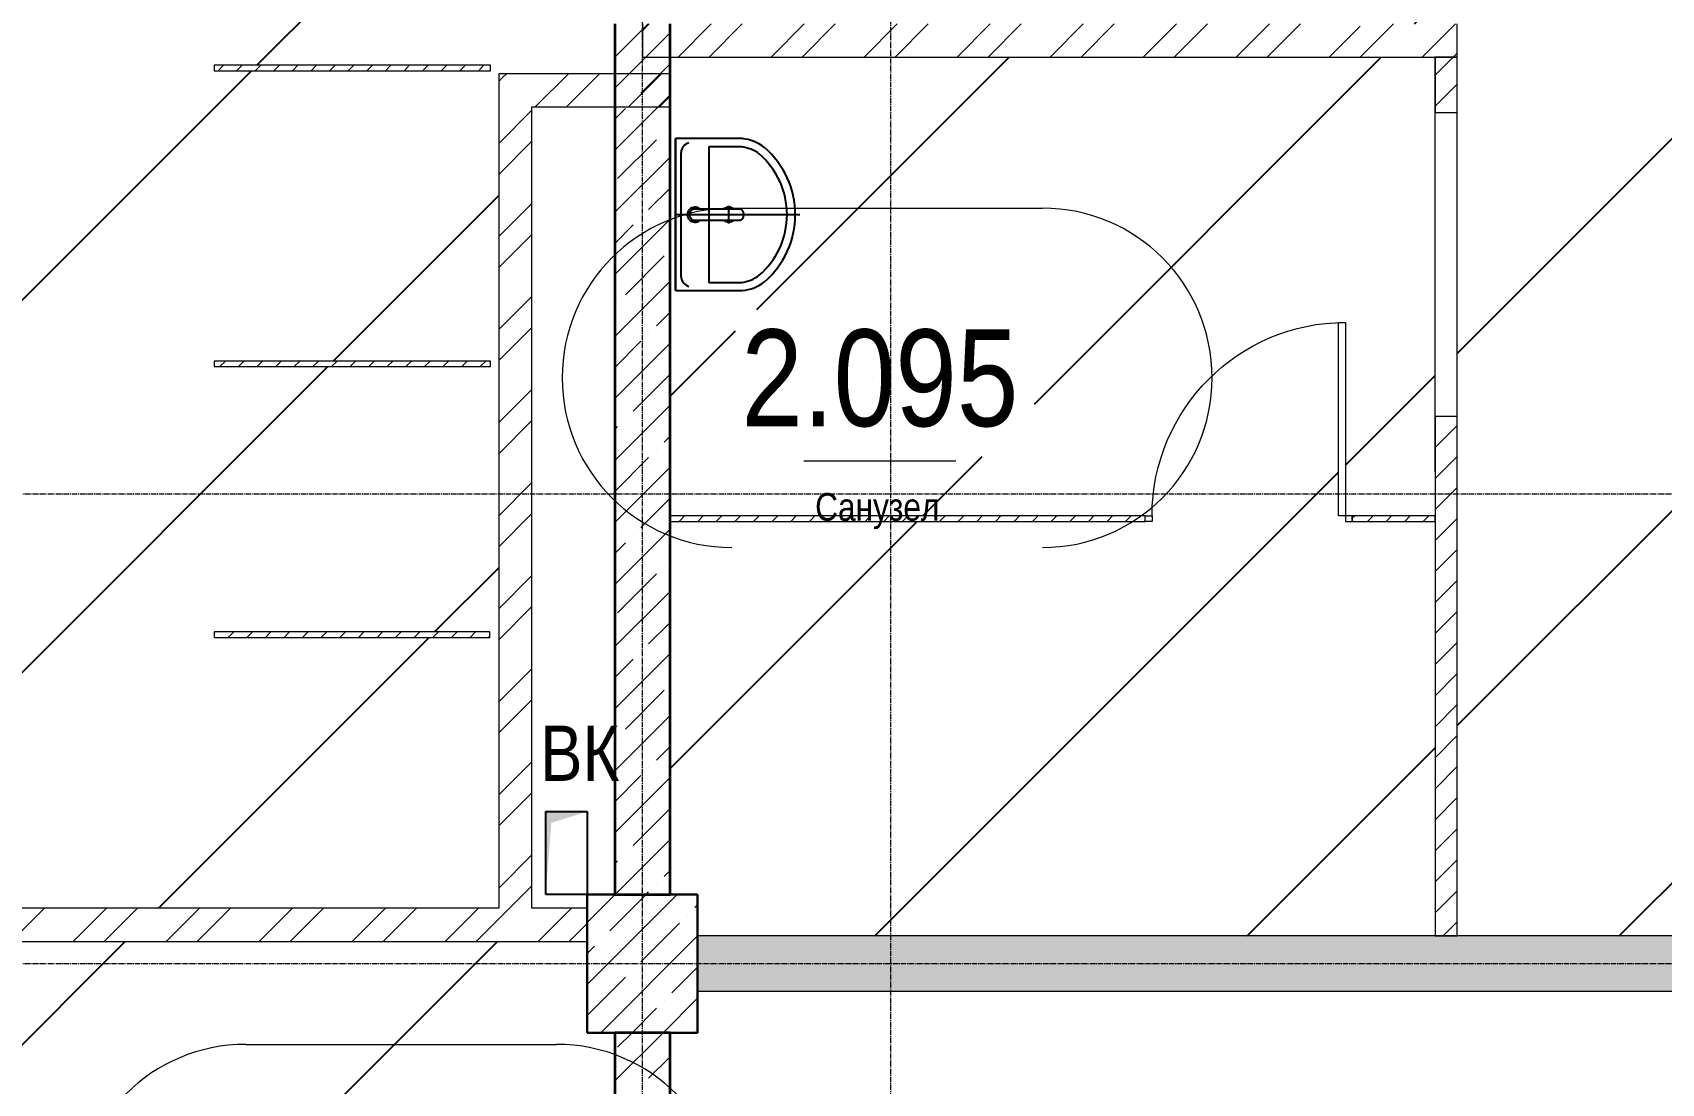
# Model space of a CAD drawing. Header units: millimetres. Extents: x 538266 to 1167394, y 114608 to 637157.
# Drawn here: x 854630 to 860527, y 205180 to 208982 of the extents above; entities that cross this region are included whole.
import ezdxf
from ezdxf.enums import TextEntityAlignment as Align

# ---------------------------------------------------------------- set-up
doc = ezdxf.new("R2010")
doc.units = ezdxf.units.MM
doc.linetypes.add('CENTER2', pattern=[28.575, 19.05, -3.175, 3.175, -3.175])
doc.linetypes.add('HIDDEN2', pattern=[4.7625, 3.175, -1.5875])
doc.layers.get('Defpoints').update_dxf_attribs({"color": 140})
for name, color, linetype, lineweight in [('АР_Area', 5, 'Continuous', 5), ('АР_Колонны', 70, 'Continuous', 30), ('АР_Стены ГКЛ', 1, 'Continuous', 15), ('АР_Стены ЖБ', 7, 'Continuous', 35), ('АР_Стены кирпич', 32, 'Continuous', 20), ('АР_Стены ПЕНОблок', 52, 'Continuous', 20), ('АР_Штриховка', 8, 'Continuous', 0), ('ВК_Шахты', 5, 'Continuous', 9), ('Двери кабины', 252, 'Continuous', 0)]:
    doc.layers.add(name, color=color, linetype=linetype, lineweight=lineweight)
doc.layers.add('АР_Делит', color=120, linetype='Continuous', lineweight=0, plot=False)
doc.layers.add('РД_Проем', color=230, linetype='Continuous', lineweight=0, plot=False)
doc.layers.add('РД_Оси_100', color=7, linetype='Continuous', lineweight=0, true_color=0x525252)
doc.layers.add('РД_проем_инж перемыч_подсчет', color=50, linetype='Continuous', plot=False)
doc.layers.add('ФВ-5', color=7, linetype='Continuous')
doc.styles.add('style1', font='ARIALN.TTF')
pattern_1 = [(45, (602274.53, 1e-09), (-33.67596, 33.67596), [])]

# ---------------------------------------------------------------- blocks, each defined once
blk = doc.blocks.new('MOK-МаркаПом_овал_ареал')
for p, q in [((-5.365, 6.138), (5.888, 6.138)), ((-2.75, -3), (2.75, -3))]:
    blk.add_line(p, q)
for centre, radius, start, end in [((-5.365, 0), 6.138, 90, 270), ((5.888, 0), 6.138, 270, 90), ((-7.411, 0), 7.161, 0, 0.00095)]:
    blk.add_arc(centre, radius, start, end)
at = {"color": 0, "style": 'style1'}
blk.add_attdef('АР-ПОМЕЩЕНИЕ:НОМЕР', text='', height=3, dxfattribs=at).set_placement((0.261, 0), align=Align.MIDDLE)
at = {"layer": 'Defpoints', "color": 2, "style": 'style1'}
blk.add_attdef('АР-ПОМЕЩЕНИЕ:НАИМЕНОВАНИЕ', text='', height=1, dxfattribs=at).set_placement((-0.094, -4.814), align=Align.MIDDLE)
blk = doc.blocks.new('2_этаж')
at = {"layer": 'АР_Штриховка', "linetype": 'Continuous', "lineweight": 0, "true_color": 0x000000}
h = blk.add_hatch(dxfattribs=at)
h.set_pattern_fill('ANSI32', color=18, scale=25, angle=360, style=0)
h.set_pattern_definition([(45, (602274.53, 0), (-168.3798, 168.3798), []), (45, (602386.78, 0), (-168.3798, 168.3798), [])])
h.paths.add_polyline_path([(703423.6, 208893.2), (703423.6, 209013.2), (703093.6, 209013.2), (703013.6, 208983.2), (702973.6, 208893.2)], flags=0)
h.paths.add_polyline_path([(702973.6, 208893.2), (703013.6, 208983.2), (702973.6, 209013.2), (700473.6, 209013.2), (700473.6, 208893.2)], flags=0)
h = blk.add_hatch(dxfattribs=at)
h.set_pattern_fill('ANSI31', color=18, scale=15, style=0)
h.set_pattern_definition(pattern_1)
h.paths.add_polyline_path([(698923.6, 208864.1), (698923.6, 208844.1), (699923.6, 208844.1), (699923.6, 208864.1)], flags=0)
at = {"layer": 'АР_Штриховка', "linetype": 'Continuous', "lineweight": 0, "ltscale": 0.5, "true_color": 0x000000}
h = blk.add_hatch(dxfattribs=at)
h.set_pattern_fill('ANSI31', color=18, scale=25, angle=-360, style=0)
h.set_pattern_definition([(45, (602274.53, 6e-11), (-56.1266, 56.1266), [])])
h.paths.add_polyline_path([(703423.6, 208893.2), (703343.6, 208893.2), (703343.6, 208693.2), (703423.6, 208693.2)], flags=0)
h.paths.add_polyline_path([(703423.6, 207593.2), (703343.6, 207593.2), (703343.6, 205713.2), (703423.6, 205713.2)], flags=0)
at = {"layer": 'АР_Штриховка', "linetype": 'Continuous', "lineweight": 0, "true_color": 0x000000}
h = blk.add_hatch(dxfattribs=at)
h.set_pattern_fill('ANSI32', color=18, scale=25, angle=-360, style=0)
h.set_pattern_definition([(45, (602274.53, 9e-11), (-168.3798, 168.3798), []), (45, (602386.78, 9e-11), (-168.3798, 168.3798), [])])
h.paths.add_polyline_path([(700073.6, 208713.2), (699953.6, 208833.2), (699953.6, 205813.2), (699993.6, 205783.2), (700073.6, 205813.2)], flags=0)
h = blk.add_hatch(dxfattribs=at)
h.set_pattern_fill('ANSI32', color=18, scale=25, style=0)
h.set_pattern_definition([(45, (602274.53, 0), (-168.3798, 168.3798), []), (45, (602386.78, 0), (-168.3798, 168.3798), [])])
h.paths.add_polyline_path([(700573.6, 208713.2), (700573.6, 208833.2), (699953.6, 208833.2), (700073.6, 208713.2)], flags=0)
h = blk.add_hatch(dxfattribs=at)
h.set_pattern_fill('ANSI31', color=18, scale=15, style=0)
h.set_pattern_definition(pattern_1)
h.paths.add_polyline_path([(698923.6, 207793.2), (698923.6, 207773.2), (699923.6, 207773.2), (699923.6, 207793.2)], flags=0)
h = blk.add_hatch(dxfattribs=at)
h.set_pattern_fill('ANSI31', color=18, scale=15, style=0)
h.set_pattern_definition([(45, (602274.53, 0), (-33.67596, 33.67596), [])])
h.paths.add_polyline_path([(700573.6, 207233.2), (700573.6, 207213.2), (702293.6, 207213.2), (702293.6, 207233.2)], flags=0)
h.paths.add_polyline_path([(703043.6, 207233.2), (703043.6, 207213.2), (703343.6, 207213.2), (703343.6, 207233.2)], flags=0)
h = blk.add_hatch(dxfattribs=at)
h.set_pattern_fill('ANSI31', color=18, scale=15, angle=-360, style=0)
h.set_pattern_definition([(45, (602274.53, -1e-09), (-33.67596, 33.67596), [])])
h.paths.add_polyline_path([(698923.6, 206813.2), (698923.6, 206793.2), (699921.5, 206793.2), (699921.5, 206813.2)], flags=0)
h = blk.add_hatch(dxfattribs=at)
h.set_pattern_fill('ANSI32', color=18, scale=25, style=0)
h.set_pattern_definition([(45, (602274.53, 3e-11), (-168.3798, 168.3798), []), (45, (602386.78, 3e-11), (-168.3798, 168.3798), [])])
h.paths.add_polyline_path([(700273.6, 205693.2), (700273.6, 205813.2), (700073.6, 205813.2), (699993.6, 205783.2), (699953.6, 205693.2)], flags=0)
h.paths.add_polyline_path([(699953.6, 205693.2), (699993.6, 205783.2), (699953.6, 205813.2), (697683.6, 205813.2), (697643.6, 205723.2), (697683.6, 205693.2)], flags=0)
h.paths.add_polyline_path([(697563.6, 205693.2), (697643.6, 205723.2), (697683.6, 205813.2), (697273.6, 205813.2), (697153.6, 205693.2)], flags=0)
h = blk.add_hatch(dxfattribs=at)
h.set_pattern_fill('AR-CONC', color=18, angle=45, style=0)
h.set_pattern_definition([(95, (602274.53, 3e-11), (140.09465, 117.55338), [19.05, -209.55]), (40, (602274.53, 3e-11), (-160.01845, 110.17673), [15.24, -167.64058]), (145.451445, (602286.2, 9.8), (-19.9238, 227.7301), [16.19001, -178.09024]), (91.1842, (602238.6, 35.92), (221.41024, 161.95341), [28.575, -314.325]), (141.63556, (602257.06, 49.42), (-7.08662, 342.82676), [24.28502, -267.1356]), (36.18415, (602238.6, 35.92), (-7.08662, 342.82676), [22.85997, -251.45973]), (66, (602265.55, 44.9), (179.51998, 34.89515), [19.05, -209.55]), (11, (602265.55, 44.9), (-86.53993, 173.9412), [15.24, -167.64]), (116.451445, (602280.51, 47.81), (92.98005, 208.83634), [16.19001, -178.08994]), (82.5, (602274.53, 3e-11), (-57.605469, 61.973414), [0, -165.608, 0, -170.18, 0, -168.275]), (52.5, (602274.53, 3e-11), (-23.589727, 118.087), [0, -97.028, 0, -161.798, 0, -64.135]), (12.5, (602234.48, -40.05), (99.927863, 91.826196), [0, -63.5, 0, -198.12, 0, -262.89]), (2.5, (602216.52, -58.01), (86.763904, 122.72239), [0, -82.55, 0, -131.572, 0, -186.69])])
h.paths.add_polyline_path([(700673.6, 205713.2), (700673.6, 205513.2), (706223.6, 205513.2), (706223.6, 205713.2)], flags=0)
at = {"color": 18, "true_color": 0x000000}
for p, q in [((700593.6, 208048.2), (700593.6, 208598.2)), ((700835.3, 208598.2), (700593.6, 208598.2)), ((700593.6, 208598.2), (700593.6, 208048.2)), ((700593.6, 208048.2), (700593.6, 208598.2)), ((700835.3, 208598.2), (700593.6, 208598.2)), ((700593.6, 208598.2), (700593.6, 208048.2)), ((700833.8, 208568.2), (700713.6, 208568.2)), ((700713.6, 208568.2), (700713.6, 208078.2)), ((700833.8, 208568.2), (700713.6, 208568.2)), ((700713.6, 208568.2), (700713.6, 208078.2)), ((700613.6, 208098.6), (700613.6, 208547.9)), ((700613.6, 208098.6), (700613.6, 208547.9)), ((700593.6, 208048.2), (700835.3, 208048.2)), ((700593.6, 208048.2), (700835.3, 208048.2)), ((700713.6, 208078.2), (700833.8, 208078.2)), ((700713.6, 208078.2), (700833.8, 208078.2))]:
    blk.add_line(p, q, dxfattribs=at)
at = {"color": 18, "linetype": 'Continuous', "true_color": 0x000000}
for p, q in [((700123.6, 205863.2), (700123.6, 206163.2)), ((700123.6, 206163.2), (700273.6, 206163.2)), ((700123.6, 205863.2), (700123.6, 206163.2)), ((700123.6, 206163.2), (700273.6, 206163.2)), ((700273.6, 206163.2), (700273.6, 205863.2)), ((700273.6, 206163.2), (700273.6, 205863.2)), ((700273.6, 205863.2), (700123.6, 205863.2)), ((700273.6, 205863.2), (700123.6, 205863.2))]:
    blk.add_line(p, q, dxfattribs=at)
at = {"color": 18, "true_color": 0x000000}
for centre, radius, start, end in [((700653.2, 208544.9), 39.7, 106.88104, 175.64788), ((700653.2, 208544.9), 39.7, 106.88104, 175.64788), ((700820.3, 208445.4), 123.6, 51.73315, 84.37813), ((700820.3, 208445.4), 123.6, 51.73315, 84.37813), ((700820.3, 208445.4), 153.6, 51.73315, 84.37813), ((700820.3, 208445.4), 153.6, 51.73315, 84.37813), ((700707.4, 208323.2), 289.7, 310.72412, 49.27588), ((700707.4, 208323.2), 289.7, 310.72412, 49.27588), ((700707.4, 208323.2), 319.7, 310.59972, 49.40028), ((700707.4, 208323.2), 319.7, 310.59972, 49.40028), ((700663.6, 208323.2), 27, 47.79455, 312.20545), ((700663.6, 208323.2), 27, 47.79455, 312.20545), ((700786.6, 208323.2), 27, 47.79455, 132.20545), ((700786.6, 208323.2), 27, 47.79455, 132.20545), ((700786.6, 208323.2), 27, 227.79455, 312.20545), ((700786.6, 208323.2), 27, 227.79455, 312.20545), ((700653.2, 208101.6), 39.7, 184.35212, 253.11896), ((700653.2, 208101.6), 39.7, 184.35212, 253.11896), ((700820.3, 208201.1), 123.6, 275.62187, 308.26685), ((700820.3, 208201.1), 123.6, 275.62187, 308.26685), ((700820.3, 208201.1), 153.6, 275.62187, 308.26685), ((700820.3, 208201.1), 153.6, 275.62187, 308.26685)]:
    blk.add_arc(centre, radius, start, end, dxfattribs=at)
blk.add_open_spline([(700825.9, 208343.2), (700826.7, 208343.2), (700827.5, 208343.2), (700829.2, 208342.8), (700830, 208342.5), (700831.6, 208341.8), (700832.4, 208341.4), (700834.3, 208340), (700835.3, 208339), (700837.1, 208336.7), (700837.9, 208335.4), (700839.2, 208332.7), (700839.7, 208331.3), (700840.4, 208328.4), (700840.7, 208327), (700840.8, 208324.8), (700840.9, 208324.1), (700840.9, 208322.6), (700840.9, 208321.9), (700840.7, 208320.5), (700840.7, 208319.8), (700840.3, 208317.3), (700839.8, 208315.6), (700838.5, 208312.2), (700837.7, 208310.6), (700835.7, 208308), (700834.7, 208306.9), (700832.5, 208305.2), (700831.3, 208304.5), (700829, 208303.6), (700827.9, 208303.4), (700826.7, 208303.3), (700826.6, 208303.3), (700826.4, 208303.3), (700826.3, 208303.3), (700826.1, 208303.2), (700826, 208303.2), (700825.9, 208303.2), (700825.9, 208303.2), (700825.9, 208303.2), (700825.9, 208303.2), (700825.8, 208303.2), (700825.8, 208303.2), (700825.7, 208303.2), (700825.7, 208303.2), (700825.5, 208303.2), (700825.5, 208303.2), (700825.2, 208303.2), (700825, 208303.2), (700824.5, 208303.2), (700824.1, 208303.2), (700823.1, 208303.2), (700822.4, 208303.2), (700820.2, 208303.2), (700818.8, 208303.2), (700814.4, 208303.2), (700811.4, 208303.2), (700802.3, 208303.2), (700796, 208303.2), (700776.2, 208303.2), (700762.1, 208303.2), (700743.8, 208303.2), (700740.6, 208303.2), (700730.9, 208303.2), (700724.2, 208303.2), (700703.7, 208303.2), (700689.4, 208303.2), (700671.4, 208303.2), (700668.3, 208303.2), (700665, 208303.2), (700664.8, 208303.2), (700664.5, 208303.2), (700664.3, 208303.2), (700664.1, 208303.2), (700664, 208303.2), (700663.8, 208303.2), (700663.8, 208303.2), (700663.7, 208303.2), (700663.7, 208303.2), (700663.6, 208303.2), (700663.6, 208303.2), (700663.6, 208303.2), (700663.6, 208303.2), (700663.5, 208303.2), (700663.5, 208303.2), (700663.5, 208303.2), (700663.5, 208303.2), (700663.4, 208303.2), (700663.4, 208303.2), (700663.3, 208303.2), (700663.2, 208303.2), (700663, 208303.3), (700662.9, 208303.3), (700662.5, 208303.3), (700662.2, 208303.3), (700661.4, 208303.4), (700660.8, 208303.4), (700659.1, 208303.7), (700657.9, 208304), (700655.6, 208304.9), (700654.5, 208305.4), (700652.3, 208306.7), (700651.3, 208307.4), (700649.4, 208309.1), (700648.5, 208310.1), (700646.9, 208312.1), (700646.3, 208313.1), (700645.1, 208315.4), (700644.7, 208316.5), (700644, 208318.8), (700643.8, 208320), (700643.6, 208321.7), (700643.6, 208322.3), (700643.6, 208323.3), (700643.6, 208323.7), (700643.6, 208324.4), (700643.6, 208324.8), (700643.7, 208325.9), (700643.9, 208326.7), (700644.3, 208329), (700644.8, 208330.4), (700646.2, 208333.3), (700647.1, 208334.7), (700649.1, 208337.2), (700650.3, 208338.3), (700652.9, 208340.3), (700654.4, 208341.1), (700657.3, 208342.3), (700658.7, 208342.7), (700660.4, 208343), (700660.7, 208343), (700661.4, 208343.1), (700661.9, 208343.2), (700662.5, 208343.2), (700662.6, 208343.2), (700662.9, 208343.2), (700663.1, 208343.2), (700663.4, 208343.2), (700663.5, 208343.2), (700663.6, 208343.2), (700663.6, 208343.2), (700663.6, 208343.2), (700663.6, 208343.2), (700663.6, 208343.2), (700663.7, 208343.2), (700663.7, 208343.2), (700663.8, 208343.2), (700663.9, 208343.2), (700664, 208343.2), (700664.2, 208343.2), (700664.4, 208343.2), (700664.9, 208343.2), (700665.2, 208343.2), (700666.3, 208343.2), (700666.9, 208343.2), (700668.9, 208343.2), (700670.3, 208343.2), (700674.3, 208343.2), (700676.9, 208343.2), (700684.8, 208343.2), (700690, 208343.2), (700705.2, 208343.2), (700715.1, 208343.2), (700743.5, 208343.2), (700761.1, 208343.2), (700795.2, 208343.2), (700811.4, 208343.2), (700825.9, 208343.2)], degree=3, knots=[0, 0, 0, 0, 0.153365, 0.153365, 0.30673, 0.30673, 0.460095, 0.460095, 0.703256, 0.703256, 0.946417, 0.946417, 1.189578, 1.189578, 1.432739, 1.432739, 1.565545, 1.565545, 1.691125, 1.691125, 1.816705, 1.816705, 2.111192, 2.111192, 2.405679, 2.405679, 2.645118, 2.645118, 2.884557, 2.884557, 3.077844, 3.077844, 3.107789, 3.107789, 3.118001, 3.118001, 3.138423, 3.138423, 3.141442, 3.141442, 3.141976, 3.141976, 3.142511, 3.142511, 3.143579, 3.143579, 3.145716, 3.145716, 3.14999, 3.14999, 3.158538, 3.158538, 3.175635, 3.175635, 3.209827, 3.209827, 3.278213, 3.278213, 3.414983, 3.414983, 3.688524, 3.688524, 3.745517, 3.745517, 3.859502, 3.859502, 4.087472, 4.087472, 4.133346, 4.133346, 4.136438, 4.136438, 4.138418, 4.138418, 4.140015, 4.140015, 4.140937, 4.140937, 4.141313, 4.141313, 4.141684, 4.141684, 4.142394, 4.142394, 4.143815, 4.143815, 4.146658, 4.146658, 4.152342, 4.152342, 4.163711, 4.163711, 4.186448, 4.186448, 4.231923, 4.231923, 4.322872, 4.322872, 4.504772, 4.504772, 4.686671, 4.686671, 4.86857, 4.86857, 5.05047, 5.05047, 5.232369, 5.232369, 5.414268, 5.414268, 5.596168, 5.596168, 5.695139, 5.695139, 5.756437, 5.756437, 5.817734, 5.817734, 5.940329, 5.940329, 6.172478, 6.172478, 6.404627, 6.404627, 6.636776, 6.636776, 6.868925, 6.868925, 7.101074, 7.101074, 7.139346, 7.139346, 7.215891, 7.215891, 7.233819, 7.233819, 7.269676, 7.269676, 7.283061, 7.283061, 7.283218, 7.283218, 7.283375, 7.283375, 7.28369, 7.28369, 7.28432, 7.28432, 7.285579, 7.285579, 7.288098, 7.288098, 7.293136, 7.293136, 7.303211, 7.303211, 7.323361, 7.323361, 7.363661, 7.363661, 7.444261, 7.444261, 7.605462, 7.605462, 7.927863, 7.927863, 8.283185, 8.283185, 8.283185, 8.283185], dxfattribs=at)
blk.add_open_spline([(700825.9, 208343.2), (700826.7, 208343.2), (700827.5, 208343.2), (700829.2, 208342.8), (700830, 208342.5), (700831.6, 208341.8), (700832.4, 208341.4), (700834.3, 208340), (700835.3, 208339), (700837.1, 208336.7), (700837.9, 208335.4), (700839.2, 208332.7), (700839.7, 208331.3), (700840.4, 208328.4), (700840.7, 208327), (700840.8, 208324.8), (700840.9, 208324.1), (700840.9, 208322.6), (700840.9, 208321.9), (700840.7, 208320.5), (700840.7, 208319.8), (700840.3, 208317.3), (700839.8, 208315.6), (700838.5, 208312.2), (700837.7, 208310.6), (700835.7, 208308), (700834.7, 208306.9), (700832.5, 208305.2), (700831.3, 208304.5), (700829, 208303.6), (700827.9, 208303.4), (700826.7, 208303.3), (700826.6, 208303.3), (700826.4, 208303.3), (700826.3, 208303.3), (700826.1, 208303.2), (700826, 208303.2), (700825.9, 208303.2), (700825.9, 208303.2), (700825.9, 208303.2), (700825.9, 208303.2), (700825.8, 208303.2), (700825.8, 208303.2), (700825.7, 208303.2), (700825.7, 208303.2), (700825.5, 208303.2), (700825.5, 208303.2), (700825.2, 208303.2), (700825, 208303.2), (700824.5, 208303.2), (700824.1, 208303.2), (700823.1, 208303.2), (700822.4, 208303.2), (700820.2, 208303.2), (700818.8, 208303.2), (700814.4, 208303.2), (700811.4, 208303.2), (700802.3, 208303.2), (700796, 208303.2), (700776.2, 208303.2), (700762.1, 208303.2), (700743.8, 208303.2), (700740.6, 208303.2), (700730.9, 208303.2), (700724.2, 208303.2), (700703.7, 208303.2), (700689.4, 208303.2), (700671.4, 208303.2), (700668.3, 208303.2), (700665, 208303.2), (700664.8, 208303.2), (700664.5, 208303.2), (700664.3, 208303.2), (700664.1, 208303.2), (700664, 208303.2), (700663.8, 208303.2), (700663.8, 208303.2), (700663.7, 208303.2), (700663.7, 208303.2), (700663.6, 208303.2), (700663.6, 208303.2), (700663.6, 208303.2), (700663.6, 208303.2), (700663.5, 208303.2), (700663.5, 208303.2), (700663.5, 208303.2), (700663.5, 208303.2), (700663.4, 208303.2), (700663.4, 208303.2), (700663.3, 208303.2), (700663.2, 208303.2), (700663, 208303.3), (700662.9, 208303.3), (700662.5, 208303.3), (700662.2, 208303.3), (700661.4, 208303.4), (700660.8, 208303.4), (700659.1, 208303.7), (700657.9, 208304), (700655.6, 208304.9), (700654.5, 208305.4), (700652.3, 208306.7), (700651.3, 208307.4), (700649.4, 208309.1), (700648.5, 208310.1), (700646.9, 208312.1), (700646.3, 208313.1), (700645.1, 208315.4), (700644.7, 208316.5), (700644, 208318.8), (700643.8, 208320), (700643.6, 208321.7), (700643.6, 208322.3), (700643.6, 208323.3), (700643.6, 208323.7), (700643.6, 208324.4), (700643.6, 208324.8), (700643.7, 208325.9), (700643.9, 208326.7), (700644.3, 208329), (700644.8, 208330.4), (700646.2, 208333.3), (700647.1, 208334.7), (700649.1, 208337.2), (700650.3, 208338.3), (700652.9, 208340.3), (700654.4, 208341.1), (700657.3, 208342.3), (700658.7, 208342.7), (700660.4, 208343), (700660.7, 208343), (700661.4, 208343.1), (700661.9, 208343.2), (700662.5, 208343.2), (700662.6, 208343.2), (700662.9, 208343.2), (700663.1, 208343.2), (700663.4, 208343.2), (700663.5, 208343.2), (700663.6, 208343.2), (700663.6, 208343.2), (700663.6, 208343.2), (700663.6, 208343.2), (700663.6, 208343.2), (700663.7, 208343.2), (700663.7, 208343.2), (700663.8, 208343.2), (700663.9, 208343.2), (700664, 208343.2), (700664.2, 208343.2), (700664.4, 208343.2), (700664.9, 208343.2), (700665.2, 208343.2), (700666.3, 208343.2), (700666.9, 208343.2), (700668.9, 208343.2), (700670.3, 208343.2), (700674.3, 208343.2), (700676.9, 208343.2), (700684.8, 208343.2), (700690, 208343.2), (700705.2, 208343.2), (700715.1, 208343.2), (700743.5, 208343.2), (700761.1, 208343.2), (700795.2, 208343.2), (700811.4, 208343.2), (700825.9, 208343.2)], degree=3, knots=[0, 0, 0, 0, 0.153365, 0.153365, 0.30673, 0.30673, 0.460095, 0.460095, 0.703256, 0.703256, 0.946417, 0.946417, 1.189578, 1.189578, 1.432739, 1.432739, 1.565545, 1.565545, 1.691125, 1.691125, 1.816705, 1.816705, 2.111192, 2.111192, 2.405679, 2.405679, 2.645118, 2.645118, 2.884557, 2.884557, 3.077844, 3.077844, 3.107789, 3.107789, 3.118001, 3.118001, 3.138423, 3.138423, 3.141442, 3.141442, 3.141976, 3.141976, 3.142511, 3.142511, 3.143579, 3.143579, 3.145716, 3.145716, 3.14999, 3.14999, 3.158538, 3.158538, 3.175635, 3.175635, 3.209827, 3.209827, 3.278213, 3.278213, 3.414983, 3.414983, 3.688524, 3.688524, 3.745517, 3.745517, 3.859502, 3.859502, 4.087472, 4.087472, 4.133346, 4.133346, 4.136438, 4.136438, 4.138418, 4.138418, 4.140015, 4.140015, 4.140937, 4.140937, 4.141313, 4.141313, 4.141684, 4.141684, 4.142394, 4.142394, 4.143815, 4.143815, 4.146658, 4.146658, 4.152342, 4.152342, 4.163711, 4.163711, 4.186448, 4.186448, 4.231923, 4.231923, 4.322872, 4.322872, 4.504772, 4.504772, 4.686671, 4.686671, 4.86857, 4.86857, 5.05047, 5.05047, 5.232369, 5.232369, 5.414268, 5.414268, 5.596168, 5.596168, 5.695139, 5.695139, 5.756437, 5.756437, 5.817734, 5.817734, 5.940329, 5.940329, 6.172478, 6.172478, 6.404627, 6.404627, 6.636776, 6.636776, 6.868925, 6.868925, 7.101074, 7.101074, 7.139346, 7.139346, 7.215891, 7.215891, 7.233819, 7.233819, 7.269676, 7.269676, 7.283061, 7.283061, 7.283218, 7.283218, 7.283375, 7.283375, 7.28369, 7.28369, 7.28432, 7.28432, 7.285579, 7.285579, 7.288098, 7.288098, 7.293136, 7.293136, 7.303211, 7.303211, 7.323361, 7.323361, 7.363661, 7.363661, 7.444261, 7.444261, 7.605462, 7.605462, 7.927863, 7.927863, 8.283185, 8.283185, 8.283185, 8.283185], dxfattribs=at)
at = {"color": 18, "linetype": 'Continuous', "true_color": 0x000000}
blk.add_solid([(700123.6, 205863.2), (700123.6, 206163.2), (700143.8, 206122.3), (700273.6, 206163.2)], dxfattribs=at)
blk.add_solid([(700123.6, 205863.2), (700123.6, 206163.2), (700143.8, 206122.3), (700273.6, 206163.2)], dxfattribs=at)
at = {"layer": 'Defpoints', "color": 18, "true_color": 0x000000}
for p, q in [((700786.6, 208290.8), (700786.6, 208355.6)), ((700786.6, 208290.8), (700786.6, 208355.6)), ((700593.6, 208323.2), (701043.6, 208323.2)), ((700593.6, 208323.2), (701043.6, 208323.2))]:
    blk.add_line(p, q, dxfattribs=at)
at = {"layer": 'АР_Колонны', "color": 18, "linetype": 'HIDDEN2', "lineweight": 25, "true_color": 0x000000}
for p, q in [((700273.6, 205863.2), (700673.6, 205863.2)), ((700273.6, 205363.2), (700273.6, 205863.2)), ((700673.6, 205863.2), (700673.6, 205363.2)), ((700673.6, 205363.2), (700273.6, 205363.2))]:
    blk.add_line(p, q, dxfattribs=at)
at = {"layer": 'АР_Колонны', "color": 18, "linetype": 'Continuous', "lineweight": 15, "true_color": 0x000000}
for p, q in [((700673.6, 205863.2), (700273.6, 205863.2)), ((700273.6, 205863.2), (700273.6, 205363.2)), ((700673.6, 205863.2), (700273.6, 205863.2)), ((700273.6, 205863.2), (700273.6, 205363.2)), ((700673.6, 205363.2), (700673.6, 205863.2)), ((700673.6, 205363.2), (700673.6, 205863.2)), ((700273.6, 205363.2), (700673.6, 205363.2)), ((700273.6, 205363.2), (700673.6, 205363.2))]:
    blk.add_line(p, q, dxfattribs=at)
at = {"layer": 'АР_Стены ГКЛ', "color": 18, "linetype": 'Continuous', "lineweight": 15, "true_color": 0x000000}
for p, q in [((698923.6, 208864.1), (698923.6, 208844.1)), ((699923.6, 208864.1), (698923.6, 208864.1)), ((699923.6, 208844.1), (699923.6, 208864.1)), ((698923.6, 208844.1), (699923.6, 208844.1)), ((698923.6, 207793.2), (698923.6, 207773.2)), ((699923.6, 207793.2), (698923.6, 207793.2)), ((698923.6, 207773.2), (699923.6, 207773.2)), ((699923.6, 207773.2), (699923.6, 207793.2)), ((700573.6, 207233.2), (700573.6, 207213.2)), ((702293.6, 207233.2), (700573.6, 207233.2)), ((700573.6, 207213.2), (702293.6, 207213.2)), ((702293.6, 207213.2), (702293.6, 207233.2)), ((703043.6, 207233.2), (703043.6, 207213.2)), ((703343.6, 207233.2), (703043.6, 207233.2)), ((703043.6, 207213.2), (703343.6, 207213.2)), ((703343.6, 207213.2), (703343.6, 207233.2)), ((698923.6, 206813.2), (698923.6, 206793.2)), ((699921.5, 206813.2), (698923.6, 206813.2)), ((699921.5, 206793.2), (699921.5, 206813.2)), ((698923.6, 206793.2), (699921.5, 206793.2))]:
    blk.add_line(p, q, dxfattribs=at)
at = {"layer": 'АР_Стены ЖБ', "color": 18, "linetype": 'Continuous', "lineweight": 35, "true_color": 0x000000}
for p, q in [((700373.6, 209013.2), (700373.6, 208833.2)), ((700573.6, 208833.2), (700573.6, 209013.2)), ((700373.6, 208833.2), (700373.6, 205863.2)), ((700573.6, 205863.2), (700573.6, 208833.2)), ((700373.6, 205863.2), (700573.6, 205863.2)), ((700573.6, 205363.2), (700373.6, 205363.2)), ((700373.6, 205363.2), (700373.6, 201513.2)), ((700573.6, 201513.2), (700573.6, 205363.2))]:
    blk.add_line(p, q, dxfattribs=at)
at = {"layer": 'АР_Стены ЖБ', "color": 18, "linetype": 'Continuous', "lineweight": 30, "true_color": 0x000000}
for p, q in [((700673.6, 205863.2), (700273.6, 205863.2)), ((700273.6, 205863.2), (700273.6, 205363.2)), ((700673.6, 205363.2), (700673.6, 205863.2)), ((700273.6, 205363.2), (700673.6, 205363.2))]:
    blk.add_line(p, q, dxfattribs=at)
at = {"layer": 'АР_Стены кирпич', "color": 18, "linetype": 'Continuous', "lineweight": 20, "true_color": 0x000000}
for p, q in [((700473.6, 209013.2), (700473.6, 208893.2)), ((703423.6, 208893.2), (703423.6, 209013.2)), ((700473.6, 208893.2), (702973.6, 208893.2)), ((702973.6, 208893.2), (703423.6, 208893.2)), ((699953.6, 208833.2), (699953.6, 205813.2)), ((700573.6, 208833.2), (699953.6, 208833.2)), ((700573.6, 208713.2), (700573.6, 208833.2)), ((700073.6, 205813.2), (700073.6, 208713.2)), ((700073.6, 208713.2), (700573.6, 208713.2)), ((699953.6, 205813.2), (697683.6, 205813.2)), ((700273.6, 205813.2), (700073.6, 205813.2)), ((700273.6, 205693.2), (700273.6, 205813.2)), ((697683.6, 205693.2), (699953.6, 205693.2)), ((699953.6, 205693.2), (700273.6, 205693.2))]:
    blk.add_line(p, q, dxfattribs=at)
at = {"layer": 'АР_Стены ПЕНОблок', "color": 18, "linetype": 'Continuous', "lineweight": 20, "true_color": 0x000000}
for p, q in [((703423.6, 208893.2), (703343.6, 208893.2)), ((703343.6, 208893.2), (703343.6, 208693.2)), ((703423.6, 208693.2), (703423.6, 208893.2)), ((703343.6, 208693.2), (703423.6, 208693.2)), ((703423.6, 207593.2), (703343.6, 207593.2)), ((703343.6, 207593.2), (703343.6, 205713.2)), ((703423.6, 205713.2), (703423.6, 207593.2)), ((706223.6, 205713.2), (700673.6, 205713.2)), ((700673.6, 205713.2), (700673.6, 205513.2)), ((703343.6, 205713.2), (703423.6, 205713.2)), ((700673.6, 205513.2), (706223.6, 205513.2))]:
    blk.add_line(p, q, dxfattribs=at)
at = {"layer": 'АР_Штриховка', "color": 18, "linetype": 'Continuous', "lineweight": 5, "true_color": 0x000000}
for p, q in [((700373.6, 208893), (700493.9, 209013.2)), ((700426.1, 208833.2), (700573.6, 208980.7)), ((700538.4, 208833.2), (700573.6, 208868.4)), ((700373.6, 208780.7), (700426.1, 208833.2)), ((700468, 208762.9), (700538.4, 208833.2)), ((700373.6, 208556.2), (700573.6, 208756.2)), ((700373.6, 208668.4), (700411.9, 208706.8)), ((700440, 208734.8), (700440, 208734.8)), ((700383.8, 208454.2), (700524.1, 208594.5)), ((700552.2, 208622.6), (700552.2, 208622.6)), ((700373.6, 208331.7), (700573.6, 208531.7)), ((700496.1, 208341.9), (700573.6, 208419.4)), ((700373.6, 208107.2), (700573.6, 208307.2)), ((700373.6, 208219.4), (700440, 208285.8)), ((700468, 208313.9), (700468, 208313.9)), ((700411.9, 208033.2), (700552.2, 208173.6)), ((700373.6, 207882.7), (700573.6, 208082.7)), ((700383.8, 208005.2), (700383.8, 208005.2)), ((700524.1, 207921), (700573.6, 207970.4)), ((700373.6, 207770.4), (700468, 207864.9)), ((700496.1, 207892.9), (700496.1, 207892.9)), ((700373.6, 207658.2), (700573.6, 207858.2)), ((700440, 207612.3), (700573.6, 207745.9)), ((700373.6, 207433.7), (700573.6, 207633.7)), ((700411.9, 207584.2), (700411.9, 207584.2)), ((700373.6, 207545.9), (700383.8, 207556.2)), ((700552.2, 207500), (700573.6, 207521.4)), ((700524.1, 207472), (700524.1, 207472)), ((700373.6, 207321.4), (700496.1, 207443.9)), ((700373.6, 207209.2), (700573.6, 207409.2)), ((700468, 207191.3), (700573.6, 207296.9)), ((700373.6, 206984.6), (700573.6, 207184.6)), ((700440, 207163.3), (700440, 207163.3)), ((700373.6, 207096.9), (700411.9, 207135.2)), ((700552.2, 207051), (700552.2, 207051)), ((700383.8, 206882.7), (700524.1, 207023)), ((700373.6, 206760.1), (700573.6, 206960.1)), ((700496.1, 206770.4), (700573.6, 206847.9)), ((700468, 206742.3), (700468, 206742.3)), ((700373.6, 206535.6), (700573.6, 206735.6)), ((700373.6, 206647.9), (700440, 206714.3)), ((700411.9, 206461.7), (700552.2, 206602)), ((700373.6, 206311.1), (700573.6, 206511.1)), ((700383.8, 206433.6), (700383.8, 206433.6)), ((700524.1, 206349.4), (700573.6, 206398.9)), ((700373.6, 206198.9), (700468, 206293.3)), ((700373.6, 206086.6), (700573.6, 206286.6)), ((700496.1, 206321.4), (700496.1, 206321.4)), ((700440, 206040.8), (700573.6, 206174.4)), ((700374.7, 205863.2), (700573.6, 206062.1)), ((700373.6, 205974.4), (700383.8, 205984.6)), ((700411.9, 206012.7), (700411.9, 206012.7)), ((700552.2, 205928.5), (700573.6, 205949.9)), ((700273.6, 205762.1), (700374.7, 205863.2)), ((700273.6, 205537.6), (700599.2, 205863.2)), ((700355.8, 205732.1), (700487, 205863.2)), ((700487, 205863.2), (700496.1, 205872.4)), ((700524.1, 205900.4), (700524.1, 205900.4)), ((700664.5, 205816.2), (700673.6, 205825.4)), ((700468, 205619.8), (700608.3, 205760.1)), ((700636.4, 205788.2), (700636.4, 205788.2)), ((700323.7, 205363.2), (700673.6, 205713.1)), ((700327.7, 205704), (700327.7, 205704)), ((700273.6, 205649.9), (700299.6, 205675.9)), ((700273.6, 205425.4), (700411.9, 205563.7)), ((700440, 205591.7), (700440, 205591.7)), ((700580.3, 205507.5), (700673.6, 205600.8)), ((700436, 205363.2), (700524.1, 205451.4)), ((700548.2, 205363.2), (700673.6, 205488.6)), ((700552.2, 205479.5), (700552.2, 205479.5)), ((700373.6, 205188.6), (700548.2, 205363.2)), ((700383.8, 205311.1), (700436, 205363.2)), ((700664.5, 205367.2), (700664.5, 205367.2)), ((700496.1, 205198.9), (700573.6, 205276.3))]:
    blk.add_line(p, q, dxfattribs=at)
at = {"layer": 'Двери кабины', "color": 18, "linetype": 'Continuous', "lineweight": 0, "true_color": 0x000000}
for points in [[(703018.6, 207233.2), (702993.6, 207233.2), (702993.6, 207933.2), (703018.6, 207933.2)], [(702318.6, 207213.2), (702293.6, 207213.2), (702293.6, 207233.2), (702318.6, 207233.2)], [(703018.6, 207213.2), (703043.6, 207213.2), (703043.6, 207233.2), (703018.6, 207233.2)]]:
    blk.add_lwpolyline(points, close=True, dxfattribs=at)
at = {"layer": 'Двери кабины', "color": 18, "linetype": 'Continuous', "lineweight": 0, "true_color": 0x000000, "extrusion": (0, 0, -1)}
blk.add_arc((-703018.6, 207233.2), 700, 0, 90, dxfattribs=at)
at = {"layer": 'РД_Проем', "color": 18, "linetype": 'Continuous', "lineweight": 15, "true_color": 0x000000}
for p, q in [((703343.6, 207593.2), (703343.6, 208693.2)), ((703423.6, 207593.2), (703423.6, 208693.2))]:
    blk.add_line(p, q, dxfattribs=at)
at = {"layer": 'РД_проем_инж перемыч_подсчет', "color": 18, "linetype": 'Continuous', "lineweight": 15, "true_color": 0x000000}
for p, q in [((703343.6, 207393.2), (703343.6, 208893.2)), ((703423.6, 207393.2), (703423.6, 208893.2))]:
    blk.add_line(p, q, dxfattribs=at)
at = {"layer": 'АР_Area', "color": 18, "linetype": 'Continuous', "lineweight": 15, "true_color": 0x000000}
ref = blk.add_blockref('MOK-МаркаПом_овал_ареал', (701333.3, 207732.8), dxfattribs=dict(at, xscale=100, yscale=100, zscale=100))
ref.add_attrib('АР-ПОМЕЩЕНИЕ:НОМЕР', '2.095', dxfattribs={"layer": '0', "color": 0, "height": 350, "style": 'style1'}).set_placement((701333.3, 207732.8), align=Align.MIDDLE)
ref.add_attrib('АР-ПОМЕЩЕНИЕ:НАИМЕНОВАНИЕ', 'Санузел', dxfattribs={"layer": 'Defpoints', "color": 2, "height": 100, "style": 'style1'}).set_placement((701323.9, 207251.4), align=Align.MIDDLE)
ref = blk.add_blockref('MOK-МаркаПом_овал_ареал', (699574.2, 204707.2), dxfattribs=dict(at, xscale=100, yscale=100, zscale=100))
ref.add_attrib('АР-ПОМЕЩЕНИЕ:НОМЕР', '2.089', dxfattribs={"layer": '0', "color": 0, "height": 350, "style": 'style1'}).set_placement((699574.2, 204707.2), align=Align.MIDDLE)
ref.add_attrib('АР-ПОМЕЩЕНИЕ:НАИМЕНОВАНИЕ', 'Душевая (для инструктора)', dxfattribs={"layer": 'Defpoints', "color": 2, "height": 100, "style": 'style1'}).set_placement((699564.8, 204225.8), align=Align.MIDDLE)
at = {"layer": 'Defpoints', "color": 18, "true_color": 0x000000, "style": 'style1'}
for p in [(677970.6, 219836.4), (678101.2, 211681.4)]:
    blk.add_attdef('АР-ПОМЕЩЕНИЕ:НАИМЕНОВАНИЕ', text='', height=100, dxfattribs=at).set_placement(p, align=Align.MIDDLE)
at = {"layer": 'ВК_Шахты', "color": 18, "true_color": 0x000000, "style": 'style1'}
blk.add_text('ВК', height=200, dxfattribs=at).set_placement((700103.9, 206274.4))
blk = doc.blocks.new('СОШ_2200_АР_ОСИ_М100_28.05.24')
at = {"layer": 'АР_Делит', "color": 251, "linetype": 'CENTER2', "true_color": 0x636466}
blk.add_line((-5954.958, 83200), (47367.08, 83200), dxfattribs=at)
at = {"layer": 'РД_Оси_100', "color": 251, "linetype": 'CENTER2', "true_color": 0x636466}
for p, q in [((27600, -6155), (27600, 139938.679)), ((-5954.958, 84900), (119910, 84900))]:
    blk.add_line(p, q, dxfattribs=at)
blk.add_lwpolyline([(28500, -6155), (28500, 139938.679)], dxfattribs=at)

msp = doc.modelspace()

# ---------------------------------------------------------------- hatches: boundary and pattern name
at = {"layer": 'ФВ-5'}
h = msp.add_hatch(dxfattribs=at)
h.set_pattern_fill('ANSI31', color=1, scale=150, angle=90)
h.paths.add_polyline_path([(865787.8, 210813.2), (865587.8, 210813.2), (864389.5, 210813.2, -0.618518), (864002.3, 210813.2), (863787.8, 210813.2), (863787.8, 210113.2), (863087.8, 210113.2), (863087.8, 209863.2), (863087.8, 209363.2), (862667.8, 209363.2), (862667.8, 209063.2), (864407.8, 209063.2), (865787.8, 209063.2)])
h.paths.add_polyline_path([(864845.7, 209933.5), (865395.7, 209933.5, -1), (865395.7, 209333.5), (864845.7, 209333.5, -1)], flags=16)
h.paths.add_polyline_path([(865847.8, 210813.2), (868587.8, 210813.2), (868587.8, 209063.2), (865847.8, 209063.2)])
h.paths.add_polyline_path([(849157.8, 200033.2), (853237.8, 200033.2), (853237.8, 202323.2), (849157.8, 202323.2)])
h = msp.add_hatch(dxfattribs=at)
h.set_pattern_fill('ANSI31', color=3, scale=300, style=0)
h.paths.add_polyline_path([(856737.8, 201693.2), (856017.8, 201693.2), (856017.8, 202713.2), (856017.8, 203353.2), (855917.8, 203353.2), (854797.8, 203353.2), (854047.8, 203353.2), (853777.8, 203353.2), (853777.8, 202323.2), (853357.8, 202323.2), (853357.8, 201513.2), (853637.8, 201513.2), (853637.8, 201113.2), (853357.8, 201113.2), (853357.8, 200033.2), (854537.8, 200033.2), (854617.8, 200033.2), (854617.8, 199233.2), (856017.8, 199233.2), (856017.8, 200533.2), (856737.8, 200533.2), (856737.8, 201113.2), (856637.8, 201113.2), (856637.8, 201513.2), (856737.8, 201513.2)])
h.paths.add_polyline_path([(854569.4, 201617.1), (854019.4, 201617.1, -1), (854019.4, 202217.1), (854569.4, 202217.1, -1)], flags=16)
h.paths.add_polyline_path([(864407.8, 208983.2), (862587.8, 208983.2), (862587.8, 209363.2), (862587.8, 209863.2), (862587.8, 210813.2), (860177.8, 210813.2), (858988.6, 210813.2, -0.618518), (858601.4, 210813.2), (857037.8, 210813.2), (857037.8, 209812.2), (857037.8, 209733.2), (859457.8, 209733.2), (859457.8, 209013.2), (859787.8, 209013.2), (859787.8, 208893.2), (859787.8, 208693.2), (859787.8, 207393.2), (859787.8, 205713.2), (862587.8, 205713.2), (862587.8, 205863.2), (863087.8, 205863.2), (863087.8, 205713.2), (864407.8, 205713.2)])
h.paths.add_polyline_path([(861555.3, 208077.3), (862105.3, 208077.3, -1), (862105.3, 207477.3), (861555.3, 207477.3, -1)], flags=16)
h.paths.add_polyline_path([(870287.8, 207213.2), (870287.8, 208513.2), (870287.8, 209513.2), (870287.8, 210813.2), (869087.8, 210813.2), (869087.8, 209863.2), (869087.8, 209363.2), (869087.8, 208983.2), (868587.8, 208983.2), (865787.8, 208983.2), (864487.8, 208983.2), (864487.8, 205713.2), (868587.8, 205713.2), (868587.8, 205863.2), (869087.8, 205863.2), (869087.8, 205713.2), (870287.8, 205713.2)])
h.paths.add_polyline_path([(867284.9, 208004.9), (867834.9, 208004.9, -1), (867834.9, 207404.9), (867284.9, 207404.9, -1)], flags=16)
h.paths.add_polyline_path([(853684.7, 201338.5), (854885.3, 201338.5), (854885.3, 201532.9), (853684.7, 201532.9)], flags=24)
h.paths.add_polyline_path([(853703.4, 201649.1), (854885.5, 201649.1), (854885.5, 202185.2), (853703.4, 202185.2)], flags=24)
h.paths.add_polyline_path([(861215.4, 207197.5), (862426.3, 207197.5), (862426.3, 207394.2), (861215.4, 207394.2)], flags=24)
h.paths.add_polyline_path([(861239.2, 207509.2), (862421.3, 207509.2), (862421.3, 208045.3), (861239.2, 208045.3)], flags=24)
h.paths.add_polyline_path([(866945, 207125.2), (868156, 207125.2), (868156, 207321.8), (866945, 207321.8)], flags=24)
h.paths.add_polyline_path([(866968.8, 207436.8), (868151, 207436.8), (868151, 207973), (866968.8, 207973)], flags=24)
at = {"layer": 'ФВ-5', "true_color": 0xf8991e}
h = msp.add_hatch(dxfattribs=at)
h.set_pattern_fill('ANSI31', color=30, scale=300)
h.paths.add_polyline_path([(859707.8, 207213.2), (859407.8, 207213.2), (859382.8, 207213.2), (859382.8, 207233.2), (859357.8, 207233.2), (859357.8, 207932.8, 0.412122), (858683.1, 207213.2), (858657.8, 207213.2), (856937.8, 207213.2), (856937.8, 205863.2), (857037.8, 205863.2), (857037.8, 205713.2), (859707.8, 205713.2)])
h.paths.add_polyline_path([(859707.8, 208893.2), (859337.8, 208893.2), (856937.8, 208893.2), (856937.8, 208833.2), (856937.8, 207233.2), (858657.8, 207233.2), (858682.8, 207233.2, -0.403789), (859357.8, 207932.8), (859357.8, 207933.2), (859382.8, 207933.2), (859382.8, 207233.2), (859407.8, 207233.2), (859707.8, 207233.2), (859707.8, 207593.2)])
h.paths.add_polyline_path([(857972.6, 207432.8), (857422.6, 207432.8, -1), (857422.6, 208032.8), (857972.6, 208032.8, -1)], flags=16)
h.paths.add_polyline_path([(857279.7, 208080.5, -0.143412), (857199.6, 208048.2), (856957.8, 208048.2), (856957.8, 208598.2), (857199.6, 208598.2, -0.143412), (857279.7, 208566, -0.459952)], flags=16)
h.paths.add_polyline_path([(857260.6, 208103.7, -0.139316), (857198, 208078.2), (857077.8, 208078.2), (857077.8, 208568.2), (857198, 208568.2, -0.139316), (857260.6, 208542.8, -0.458637)], flags=0)
h.paths.add_polyline_path([(856737.8, 209013.2), (856737.8, 209413.2), (856637.8, 209413.2), (856637.8, 209813.2), (856837.8, 209813.2), (856837.8, 210813.2), (853637.8, 210813.2), (853637.8, 209813.2), (853637.8, 209413.2), (853637.8, 208333.2), (853637.8, 205813.2), (854047.8, 205813.2), (856317.8, 205813.2), (856317.8, 208833.2), (856737.8, 208833.2)])
h.paths.add_polyline_path([(855287.8, 208864.1), (856287.8, 208864.1), (856287.8, 208844.1), (855287.8, 208844.1)], flags=16)
h.paths.add_polyline_path([(854705.3, 209928.6, -1), (854705.3, 210528.6), (855255.3, 210528.6, -1), (855255.3, 209928.6)], flags=16)
h.paths.add_polyline_path([(855287.8, 207793.2), (856287.8, 207793.2), (856287.8, 207773.2), (855287.8, 207773.2)], flags=16)
h.paths.add_polyline_path([(855287.8, 206813.2), (856285.8, 206813.2), (856285.8, 206793.2), (855287.8, 206793.2)], flags=16)
h.paths.add_polyline_path([(857430.4, 207153), (857945.9, 207153), (857945.9, 207349.8), (857430.4, 207349.8)], flags=24)
h.paths.add_polyline_path([(857106.5, 207464.7), (858288.6, 207464.7), (858288.6, 208000.8), (857106.5, 208000.8)], flags=24)
h.paths.add_polyline_path([(854700, 209650.1), (855241.8, 209650.1), (855241.8, 209844.2), (854700, 209844.2)], flags=24)
h.paths.add_polyline_path([(854389.2, 209960.5), (855571.4, 209960.5), (855571.4, 210496.6), (854389.2, 210496.6)], flags=24)
h = msp.add_hatch(dxfattribs=at)
h.set_pattern_fill('ANSI31', color=30, scale=300)
h.paths.add_polyline_path([(853657.8, 203197.9, -0.414214), (853612.8, 203152.9), (853230.3, 203152.9, -0.593026), (853173.5, 203256.8), (853245.2, 203364, 0.301953), (853242, 203513.4), (853177, 203611, -0.623332), (853230.3, 203719.9), (853612.8, 203719.9, -0.414214), (853657.8, 203674.9), (853657.8, 204463.3), (853650.3, 204463.3), (853650.3, 204488.3), (853617.8, 204488.3, -0.414214), (853567.8, 204538.3), (853567.8, 204988.3, -0.414214), (853617.8, 205038.3), (853650.3, 205038.3), (853650.3, 205063.3), (853657.8, 205143.2), (853383.1, 205133.2, -0.414214), (853433.1, 205083.2), (853433.1, 204763.2, -0.414214), (853383.1, 204713.2), (852933.1, 204713.2, -0.414214), (852883.1, 204763.2), (852883.1, 205083.2, -0.414214), (852933.1, 205133.2), (851434.7, 205143.2), (849157.8, 205143.2), (849157.8, 204443.2), (849157.8, 203143.2), (849157.8, 202443.2), (853237.8, 202443.2), (853657.8, 202443.2)])
h.paths.add_polyline_path([(851736.4, 203701.3), (852286.4, 203701.3, -1), (852286.4, 203101.3), (851736.4, 203101.3, -1)], flags=16)
h.paths.add_polyline_path([(852121.7, 204074.9), (852121.7, 204194.8), (852121.7, 204332.9, -0.286702), (852099.9, 204367.8), (852099.9, 204772.8), (852062.8, 204772.8), (852062.8, 204520.4, -0.414214), (852051.2, 204508.7), (852043.4, 204508.7, -0.414214), (852031.7, 204520.4), (852031.7, 205041.6, -0.414214), (852043.4, 205053.3), (852051.2, 205053.3, -0.414214), (852062.8, 205041.6), (852062.8, 204795.1), (852099.9, 204795.1), (852099.9, 204834.6, -0.012302), (852125.2, 204845.4), (852125.2, 204935.6), (852141.3, 204935.6), (852141.3, 204851.5, -0.176109), (852524.2, 204851.5), (852524.2, 204935.6), (852540.3, 204935.6), (852540.3, 204845.4, -0.012302), (852565.7, 204834.6), (852565.7, 204795.1), (852598.6, 204795.1), (852598.6, 205041.6, -0.414214), (852610.2, 205053.3), (852618, 205053.3, -0.414214), (852629.7, 205041.6), (852629.7, 204520.4, -0.414214), (852618, 204508.7), (852610.2, 204508.7, -0.414214), (852598.6, 204520.4), (852598.6, 204772.8), (852565.7, 204772.8), (852565.7, 204367.8, -0.286702), (852543.8, 204332.9), (852543.8, 204194.8), (852543.8, 204074.9), (852373, 204074.9), (852373, 204194.8), (852528.3, 204194.8), (852528.3, 204328.9), (852137.3, 204328.9), (852137.3, 204194.8), (852292.6, 204194.8), (852292.6, 204074.9)], flags=16)
h.paths.add_polyline_path([(852047.6, 204265.3), (852047.6, 204401, -0.414214), (852055.3, 204408.8), (852062.3, 204408.8, -0.414214), (852070.1, 204401), (852070.1, 204265.3, -0.414214), (852062.3, 204257.6), (852055.3, 204257.6, -0.414214)], flags=16)
h.paths.add_polyline_path([(852595.5, 204265.3), (852595.5, 204401, -0.414214), (852603.2, 204408.8), (852610.2, 204408.8, -0.414214), (852618, 204401), (852618, 204265.3, -0.414214), (852610.2, 204257.6), (852603.2, 204257.6, -0.414214)], flags=16)
h.paths.add_polyline_path([(856737.8, 205363.2), (856637.8, 205363.2), (856637.8, 205693.2), (856317.8, 205693.2), (854047.8, 205693.2), (854047.8, 204558.2), (854289.6, 204558.2, -0.143412), (854369.7, 204526, -0.459952), (854369.7, 204040.5, -0.143412), (854289.6, 204008.2), (854047.8, 204008.2), (854047.8, 203433.2), (854967.8, 203433.2), (856147.8, 203433.2), (856737.8, 203433.2)])
h.paths.add_polyline_path([(855663.5, 205007.2), (856213.5, 205007.2, -1), (856213.5, 204407.2), (855663.5, 204407.2, -1)], flags=16)

# ---------------------------------------------------------------- block references
msp.add_blockref('2_этаж', (156364.3, 0))
at = {"layer": 'РД_Оси_100'}
msp.add_blockref('СОШ_2200_АР_ОСИ_М100_28.05.24', (829237.8, 122413.2), dxfattribs=at)

doc.saveas('drawing.dxf')
